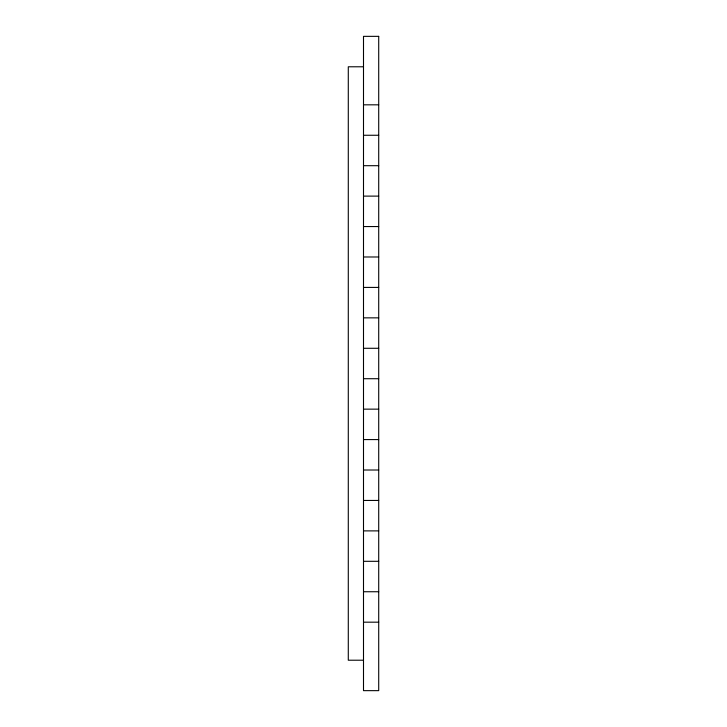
<?xml version="1.0" encoding="UTF-8"?>
<svg xmlns="http://www.w3.org/2000/svg" width="727" height="727" viewBox="0 0 727 727"><rect width="100%" height="100%" fill="white"/><g stroke="black" fill="none" stroke-linecap="round" stroke-linejoin="round"><path stroke-width="1.09" d="M363.5 66.784L348.288 66.784L348.288 660.216L363.5 660.216M363.5 104.824L378.712 104.824M363.5 135.258L378.712 135.258M363.5 165.692L378.712 165.692M363.5 196.117L378.712 196.117M363.5 226.551L378.712 226.551M363.5 256.985L378.712 256.985M363.5 287.419L378.712 287.419M363.5 317.853L378.712 317.853M363.5 348.288L378.712 348.288M363.5 378.712L378.712 378.712M363.5 409.147L378.712 409.147M363.5 439.581L378.712 439.581M363.5 470.015L378.712 470.015M363.5 500.449L378.712 500.449M363.5 530.883L378.712 530.883M363.5 561.308L378.712 561.308M363.5 591.742L378.712 591.742M363.5 622.176L378.712 622.176M378.712 36.35L363.5 36.35L363.5 690.65L378.712 690.65L378.712 36.35"/></g></svg>
